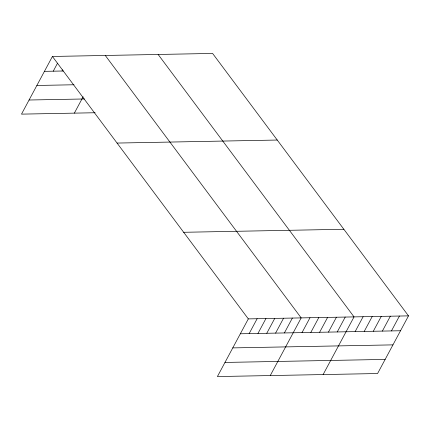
<?xml version="1.0" encoding="UTF-8"?>
<svg xmlns="http://www.w3.org/2000/svg" width="430" height="430" viewBox="0 0 430 430"><rect width="100%" height="100%" fill="white"/><g stroke="black" fill="none" stroke-linecap="round" stroke-linejoin="round"><path stroke-width="0.64" d="M408.5 315.867L248.32 318.893L217.403 376.562L377.583 373.536L408.5 315.867L212.597 53.438L52.417 56.464L21.5 114.133L95.127 112.741M53.25 71.181L57.545 63.167M62.06 71.014L62.672 69.87M74.358 113.133L83.13 96.777M249.153 333.61L257.129 318.727M257.962 333.443L265.939 318.56M266.772 333.277L274.748 318.394M275.582 333.11L283.558 318.227M284.391 332.944L292.373 318.06M270.26 375.562L301.183 317.899L105.28 55.465M302.01 332.61L309.992 317.732M310.82 332.444L318.802 317.566M319.63 332.277L327.612 317.399M328.439 332.111L336.421 317.233M337.249 331.949L345.231 317.066M323.118 374.562L354.04 316.899L158.138 54.47M355.137 331.611L363.113 316.727M364.215 331.439L372.192 316.555M373.288 331.267L381.27 316.383M382.367 331.095L390.349 316.211M391.445 330.923L399.422 316.039M44.441 71.348L63.317 70.993M36.867 85.468L73.998 84.764M29.068 100.013L84.447 98.965M117.067 143.066L277.248 140.04M183.674 232.291L343.855 229.271M240.343 333.777L400.518 330.751M232.77 347.897L392.95 344.871M224.971 362.442L385.151 359.415M52.417 56.464L248.32 318.893"/></g></svg>
